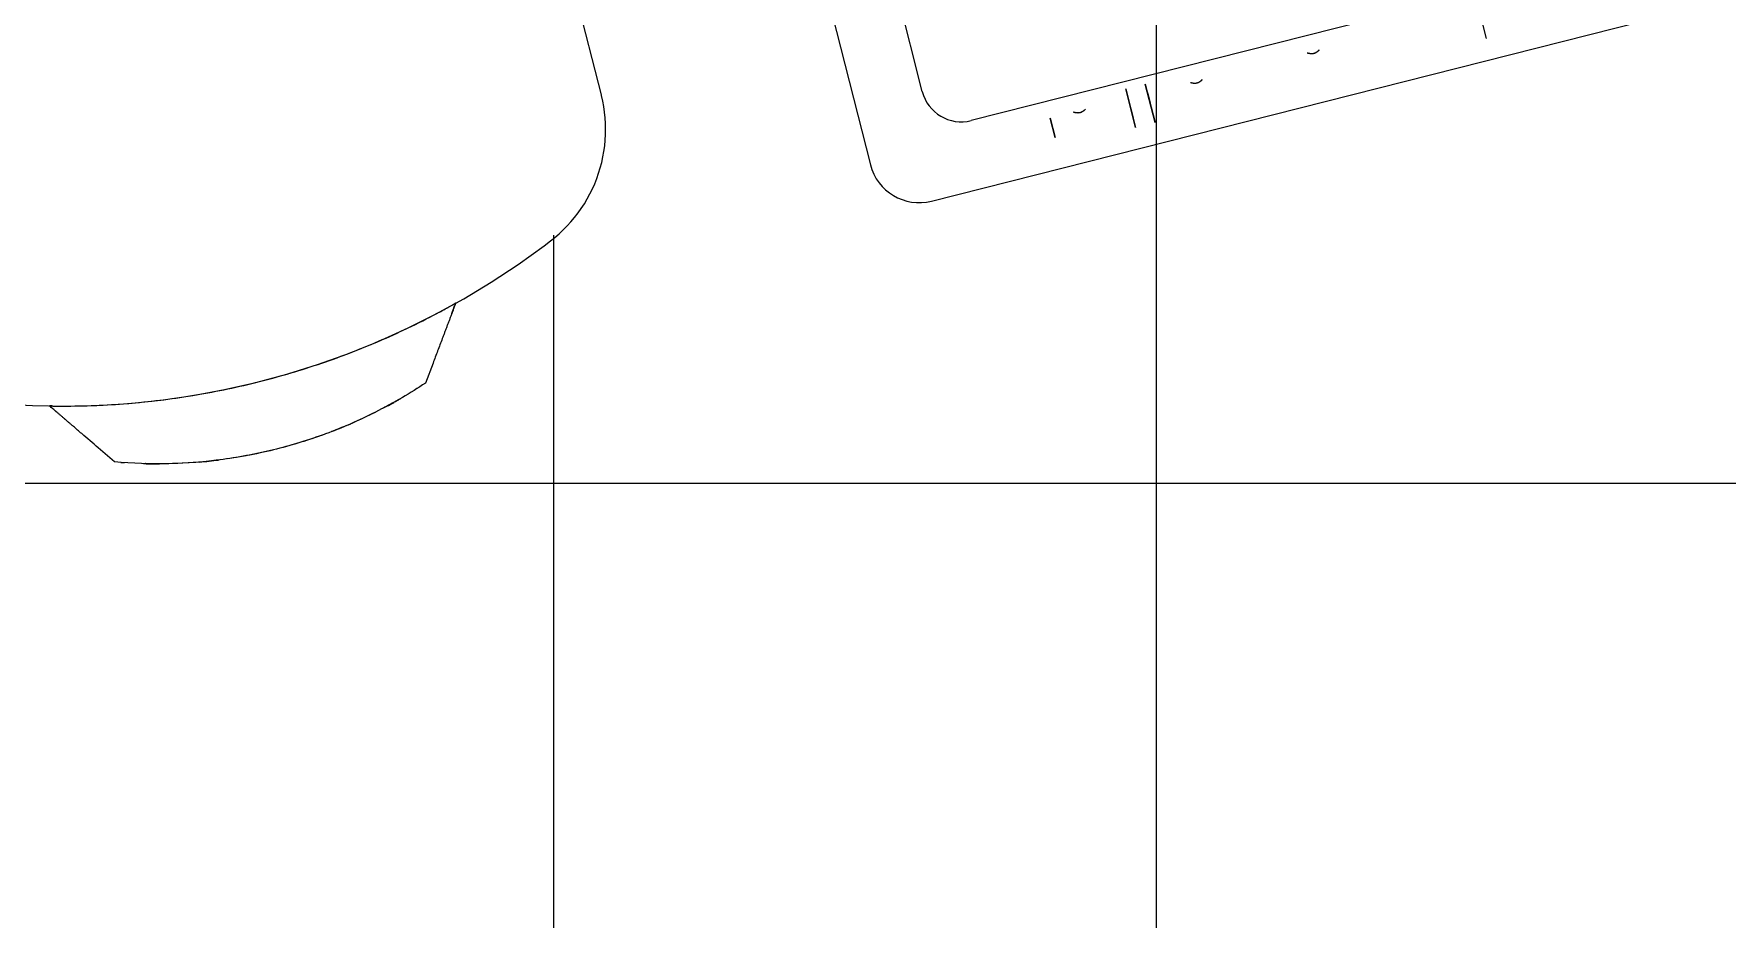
# Model space of a CAD drawing. Header units: metres. Extents: x -227.9 to -140, y 37.9 to 92.1.
# Drawn here: x -159.259 to -158.416, y 60.083 to 60.524 of the extents above; entities that cross this region are included whole.
import ezdxf

# ---------------------------------------------------------------- set-up
doc = ezdxf.new("R2010")
doc.units = ezdxf.units.M
doc.layers.add('A-FLOR-PATT', color=7, linetype='Continuous', lineweight=5)
doc.layers.add('Q-SPCQ', color=7, linetype='Continuous', lineweight=5)

# ---------------------------------------------------------------- blocks, each defined once
blk = doc.blocks.new('QF_Tournus_Lave-Mains_TS2000N_cat - TS2000N à commande au genou _ pompe à savon-512006-MUC-LAG-PRO-PLA-ARC-TZN-N02-AG02Ec-Cote')
at = {"layer": 'Q-SPCQ', "color": 9, "lineweight": 9, "true_color": 0xc0c0c0}
for p, q in [((0.4, -0.30332), (0.4, 0)), ((0.12018, -0.42102), (0.11405, -0.41228)), ((0.28595, -0.41228), (0.27982, -0.42102))]:
    blk.add_line(p, q, dxfattribs=at)
at = {"layer": 'Q-SPCQ', "color": 9, "lineweight": 9, "true_color": 0xc0c0c0, "flags": 128}
for points in [[(0.35758, -0.36765), (0.36013, -0.3665), (0.36263, -0.36525), (0.36508, -0.36389), (0.36747, -0.36244), (0.36981, -0.36089), (0.37208, -0.35926), (0.37428, -0.35753), (0.37641, -0.35571), (0.37847, -0.35382), (0.38045, -0.35184), (0.38235, -0.34978), (0.38417, -0.34765), (0.3859, -0.34545), (0.38754, -0.34318), (0.38909, -0.34085), (0.39054, -0.33845), (0.3919, -0.336), (0.39316, -0.3335), (0.39431, -0.33095), (0.39537, -0.32836), (0.39632, -0.32573), (0.39716, -0.32306), (0.39789, -0.32035), (0.39852, -0.31763), (0.39904, -0.31487), (0.39945, -0.3121), (0.39974, -0.30932), (0.39993, -0.30653), (0.4, -0.30373), (0.4, -0.30332)], [(0.04242, -0.36765), (0.05725, -0.37366), (0.07231, -0.37907), (0.08757, -0.38387), (0.10301, -0.38806), (0.11861, -0.39163), (0.13433, -0.39457), (0.15016, -0.39688), (0.16608, -0.39856), (0.18204, -0.3996), (0.19803, -0.4), (0.21403, -0.39975), (0.23001, -0.39887), (0.24593, -0.39735), (0.26179, -0.3952), (0.27754, -0.39241), (0.29317, -0.389), (0.30865, -0.38496), (0.32396, -0.38031), (0.33907, -0.37505), (0.35396, -0.36919), (0.35758, -0.36765)]]:
    blk.add_lwpolyline(points, dxfattribs=at)
at = {"layer": 'Q-SPCQ', "color": 9, "lineweight": 9, "true_color": 0xc0c0c0}
for start, end in [(255.02881, 255.92426), (284.07574, 284.97119), (260.69537, 262.96794), (277.03206, 279.30463)]:
    blk.add_arc((0.2, -0.19468), 0.24, start, end, dxfattribs=at)
for points, knots in [([(0.09704, -0.38647), (0.09697, -0.38645), (0.09675, -0.38639), (0.09643, -0.38631), (0.09612, -0.38622), (0.09583, -0.38615), (0.09574, -0.38612), (0.09573, -0.38612)], [0.7053571, 0.7053571, 0.7053571, 0.7053571, 0.7321429, 0.7857143, 0.8392857, 0.8928571, 1, 1, 1, 1]), ([(0.09573, -0.38612), (0.09574, -0.38612), (0.09586, -0.38615), (0.09627, -0.38626), (0.09668, -0.38637), (0.09719, -0.38651), (0.09778, -0.38667), (0.09844, -0.38684), (0.09927, -0.38706), (0.10011, -0.38728), (0.1009, -0.38748), (0.10213, -0.3878), (0.10317, -0.38806), (0.10401, -0.38827)], [0, 0, 0, 0, 0.142857, 0.214286, 0.285714, 0.357143, 0.428571, 0.5, 0.571429, 0.678571, 0.732143, 0.785714, 1, 1, 1, 1]), ([(0.11405, -0.41228), (0.112, -0.40934), (0.1094, -0.40563), (0.10625, -0.40114), (0.10494, -0.39926), (0.10389, -0.39776), (0.1031, -0.39664), (0.10244, -0.3957), (0.10198, -0.39504), (0.10172, -0.39467), (0.10152, -0.39439), (0.10133, -0.39411), (0.10106, -0.39373), (0.10059, -0.39306), (0.09992, -0.39209), (0.09926, -0.39115), (0.09881, -0.39051), (0.09856, -0.39016), (0.09838, -0.38989), (0.0982, -0.38964), (0.09796, -0.3893), (0.09755, -0.38872), (0.09699, -0.38791), (0.09634, -0.38699), (0.09593, -0.3864), (0.09573, -0.38612)], [0, 0, 0, 0, 0.333333, 0.416667, 0.5, 0.541667, 0.583333, 0.625, 0.645833, 0.65625, 0.666667, 0.677083, 0.6875, 0.708333, 0.75, 0.791667, 0.8125, 0.822917, 0.833333, 0.84375, 0.854167, 0.875, 0.916667, 0.958333, 1, 1, 1, 1]), ([(0.09573, -0.38612), (0.09591, -0.38637), (0.09628, -0.38689), (0.09688, -0.38775), (0.09742, -0.38852), (0.09782, -0.38909), (0.09805, -0.38943), (0.09817, -0.3896), (0.09823, -0.38968)], [0, 0, 0, 0, 0.0416667, 0.0833333, 0.125, 0.1458333, 0.15625, 0.1666667, 0.1666667, 0.1666667, 0.1666667]), ([(0.30427, -0.38612), (0.30401, -0.38648), (0.3035, -0.38721), (0.3027, -0.38836), (0.302, -0.38935), (0.3015, -0.39007), (0.30121, -0.39048), (0.30092, -0.3909), (0.30055, -0.39143), (0.29993, -0.39231), (0.29914, -0.39344), (0.29833, -0.3946), (0.29769, -0.39551), (0.29721, -0.39619), (0.29674, -0.39687), (0.29611, -0.39777), (0.29532, -0.39889), (0.29437, -0.40024), (0.29249, -0.40294), (0.28966, -0.40698), (0.28718, -0.41052), (0.28595, -0.41228)], [0, 0, 0, 0, 0.05, 0.1, 0.15, 0.175, 0.1875, 0.2, 0.225, 0.25, 0.3, 0.35, 0.375, 0.4, 0.425, 0.45, 0.5, 0.55, 0.6, 0.8, 1, 1, 1, 1]), ([(0.29599, -0.38827), (0.29711, -0.38799), (0.29879, -0.38757), (0.30061, -0.38709), (0.30157, -0.38684), (0.30217, -0.38668), (0.30267, -0.38655), (0.30308, -0.38644), (0.30343, -0.38635), (0.30373, -0.38627), (0.30397, -0.3862), (0.30419, -0.38614), (0.30426, -0.38612), (0.30427, -0.38612)], [0, 0, 0, 0, 0.285714, 0.428571, 0.5, 0.571429, 0.625, 0.678571, 0.732143, 0.785714, 0.839286, 0.892857, 1, 1, 1, 1]), ([(0.30101, -0.39077), (0.30114, -0.39058), (0.30134, -0.3903), (0.30159, -0.38994), (0.30177, -0.38968), (0.30195, -0.38943), (0.30218, -0.38909), (0.30258, -0.38852), (0.30312, -0.38775), (0.30372, -0.38689), (0.30409, -0.38637), (0.30427, -0.38612)], [0.7916667, 0.7916667, 0.7916667, 0.7916667, 0.8125, 0.8229167, 0.8333333, 0.84375, 0.8541667, 0.875, 0.9166667, 0.9583333, 1, 1, 1, 1]), ([(0.30427, -0.38612), (0.30426, -0.38612), (0.3041, -0.38616), (0.30358, -0.38631), (0.30323, -0.3864), (0.30303, -0.38645)], [0, 0, 0, 0, 0.1428571, 0.2142857, 0.2857143, 0.2857143, 0.2857143, 0.2857143]), ([(0.13395, -0.42541), (0.13395, -0.42541), (0.13422, -0.42549), (0.13504, -0.42572), (0.13638, -0.4261), (0.13783, -0.42649), (0.13895, -0.42679)], [0, 0, 0, 0, 0.285714, 0.428571, 0.571429, 1, 1, 1, 1]), ([(0.135, -0.42571), (0.135, -0.42571), (0.13516, -0.42576), (0.13565, -0.42589), (0.13609, -0.42602), (0.13649, -0.42613), (0.13679, -0.42621), (0.13725, -0.42633), (0.13767, -0.42644), (0.138, -0.42653)], [0, 0, 0, 0, 0.285714, 0.428571, 0.571429, 0.678571, 0.732143, 0.785714, 1, 1, 1, 1]), ([(0.17135, -0.43296), (0.17037, -0.43284), (0.16241, -0.43184), (0.15464, -0.43047), (0.14803, -0.429)], [0.4526549, 0.4526549, 0.4526549, 0.4526549, 0.5, 0.8371058, 0.8371058, 0.8371058, 0.8371058]), ([(0.25197, -0.429), (0.24536, -0.43047), (0.23759, -0.43184), (0.22963, -0.43284), (0.22865, -0.43296)], [0.1628942, 0.1628942, 0.1628942, 0.1628942, 0.5, 0.5473451, 0.5473451, 0.5473451, 0.5473451]), ([(0.26105, -0.42679), (0.2618, -0.42659), (0.26325, -0.4262), (0.26491, -0.42574), (0.26585, -0.42547), (0.26605, -0.42541), (0.26605, -0.42541)], [0, 0, 0, 0, 0.285714, 0.571429, 0.785714, 1, 1, 1, 1]), ([(0.262, -0.42653), (0.26222, -0.42647), (0.26266, -0.42636), (0.26329, -0.42618), (0.26387, -0.42603), (0.26451, -0.42585), (0.26492, -0.42573), (0.265, -0.42571), (0.265, -0.42571)], [0, 0, 0, 0, 0.142857, 0.285714, 0.428571, 0.571429, 0.857143, 1, 1, 1, 1])]:
    blk.add_open_spline(points, degree=3, knots=knots, dxfattribs=at)
for points in [[(0.10401, -0.38827), (0.11444, -0.39086), (0.13553, -0.39519), (0.16765, -0.39912), (0.20001, -0.40044), (0.23238, -0.39912), (0.26443, -0.3952), (0.28554, -0.39086), (0.29599, -0.38827)], [(0.2, -0.43468), (0.19091, -0.43468), (0.17277, -0.43365), (0.14598, -0.42904), (0.12865, -0.42401), (0.12018, -0.42102)], [(0.27982, -0.42102), (0.27135, -0.42401), (0.25402, -0.42904), (0.22723, -0.43365), (0.20909, -0.43468), (0.2, -0.43468)], [(0.12315, -0.42204), (0.12336, -0.42211), (0.12377, -0.42225), (0.12436, -0.42245), (0.12472, -0.42257), (0.12489, -0.42262)], [(0.13565, -0.42589), (0.13544, -0.42583), (0.13511, -0.42574), (0.135, -0.42571), (0.135, -0.42571)], [(0.144, -0.42807), (0.14219, -0.42763), (0.14039, -0.42717), (0.13861, -0.42669)], [(0.26139, -0.42669), (0.25961, -0.42717), (0.25781, -0.42763), (0.256, -0.42807)], [(0.265, -0.42571), (0.265, -0.42571), (0.26477, -0.42577), (0.26435, -0.42589)], [(0.27511, -0.42262), (0.27528, -0.42257), (0.27564, -0.42245), (0.27623, -0.42225), (0.27664, -0.42212), (0.27685, -0.42204)], [(0.2, -0.43468), (0.19169, -0.43467), (0.1834, -0.43423), (0.17526, -0.4334)], [(0.22474, -0.4334), (0.2166, -0.43423), (0.20831, -0.43467), (0.2, -0.43468)]]:
    blk.add_open_spline(points, degree=3, dxfattribs=at)
blk = doc.blocks.new('Vidoir mural_46x38_avec_grille - Vidoir mural_46x38_avec_grille-4237193-MUC-LAG-PRO-PLA-ARC-TZN-N02-AG02Ec-Cote')
at = {"layer": 'Q-SPCQ', "color": 9, "lineweight": 9, "true_color": 0xc0c0c0}
for p, q in [((-0.1935, -0.341), (-0.1935, -0.06)), ((-0.2275, -0.09), (-0.2275, -0.37)), ((-0.1935, -0.341), (-0.1935, -0.09)), ((0.1735, -0.361), (-0.1735, -0.361)), ((0.1735, -0.361), (-0.1735, -0.361)), ((-0.135, -0.3795), (-0.135, -0.3695)), ((-0.135, -0.3695), (-0.135, -0.3795)), ((-0.095, -0.36462), (-0.095, -0.38438)), ((-0.095, -0.38438), (-0.095, -0.36462)), ((-0.095, -0.3695), (-0.095, -0.3795)), ((-0.095, -0.3695), (-0.095, -0.3795)), ((-0.085, -0.38438), (-0.085, -0.36462)), ((-0.085, -0.36462), (-0.085, -0.38438)), ((-0.085, -0.3695), (-0.085, -0.3795)), ((-0.085, -0.3695), (-0.085, -0.3795)), ((0.085, -0.36462), (0.085, -0.38438)), ((0.085, -0.36462), (0.085, -0.38438)), ((-0.2025, -0.395), (0.2025, -0.395))]:
    blk.add_line(p, q, dxfattribs=at)
for centre, radius in [((-0.1735, -0.341), 0.02), ((-0.1735, -0.341), 0.02), ((-0.2025, -0.37), 0.025), ((-0.2025, -0.37), 0.025)]:
    blk.add_arc(centre, radius, 180, 270, dxfattribs=at)
for points, knots in [([(-0.11697, -0.3695), (-0.11697, -0.3695), (-0.117, -0.36952), (-0.11708, -0.36957), (-0.11716, -0.36961), (-0.11726, -0.36967), (-0.11739, -0.36974), (-0.11753, -0.36982), (-0.11769, -0.3699), (-0.11786, -0.36998), (-0.11805, -0.37007), (-0.11826, -0.37016), (-0.11847, -0.37024), (-0.11871, -0.37031), (-0.11895, -0.37038), (-0.1192, -0.37044), (-0.11946, -0.37049), (-0.11973, -0.37051), (-0.12, -0.37052), (-0.12027, -0.37051), (-0.12054, -0.37049), (-0.1208, -0.37044), (-0.12105, -0.37038), (-0.1213, -0.37031), (-0.12153, -0.37024), (-0.12175, -0.37016), (-0.12195, -0.37007), (-0.12214, -0.36998), (-0.12231, -0.3699), (-0.12247, -0.36982), (-0.12261, -0.36974), (-0.12274, -0.36967), (-0.12284, -0.36961), (-0.12292, -0.36957), (-0.123, -0.36952), (-0.12303, -0.3695), (-0.12303, -0.3695)], [0, 0, 0, 0, 0.055556, 0.083333, 0.111111, 0.138889, 0.166667, 0.194444, 0.222222, 0.25, 0.277778, 0.305556, 0.333333, 0.361111, 0.388889, 0.416667, 0.444444, 0.472222, 0.5, 0.527778, 0.555556, 0.583333, 0.611111, 0.638889, 0.666667, 0.694444, 0.722222, 0.75, 0.777778, 0.805556, 0.833333, 0.861111, 0.888889, 0.916667, 0.944444, 1, 1, 1, 1]), ([(-0.11697, -0.3695), (-0.11698, -0.3695), (-0.11701, -0.36952), (-0.11719, -0.36963), (-0.11756, -0.36984), (-0.11804, -0.37007), (-0.1184, -0.37021), (-0.1187, -0.37031), (-0.11903, -0.37041), (-0.11937, -0.37048), (-0.11972, -0.37051), (-0.12, -0.37052), (-0.12027, -0.37051), (-0.12063, -0.37048), (-0.12097, -0.37041), (-0.1213, -0.37031), (-0.1216, -0.37021), (-0.12196, -0.37007), (-0.12244, -0.36984), (-0.12281, -0.36963), (-0.12299, -0.36952), (-0.12302, -0.3695), (-0.12303, -0.3695)], [0, 0, 0, 0, 0.055556, 0.111111, 0.222222, 0.277778, 0.333333, 0.361111, 0.388889, 0.444444, 0.472222, 0.5, 0.527778, 0.555556, 0.611111, 0.638889, 0.666667, 0.722222, 0.777778, 0.888889, 0.944444, 1, 1, 1, 1]), ([(-0.05697, -0.3695), (-0.05698, -0.3695), (-0.05701, -0.36952), (-0.05719, -0.36963), (-0.05756, -0.36984), (-0.05804, -0.37007), (-0.0584, -0.37021), (-0.0587, -0.37031), (-0.05903, -0.37041), (-0.05937, -0.37048), (-0.05972, -0.37051), (-0.06, -0.37052), (-0.06027, -0.37051), (-0.06063, -0.37048), (-0.06097, -0.37041), (-0.0613, -0.37031), (-0.0616, -0.37021), (-0.06196, -0.37007), (-0.06244, -0.36984), (-0.06281, -0.36963), (-0.06299, -0.36952), (-0.06302, -0.3695), (-0.06303, -0.3695)], [0, 0, 0, 0, 0.055556, 0.111111, 0.222222, 0.277778, 0.333333, 0.361111, 0.388889, 0.444444, 0.472222, 0.5, 0.527778, 0.555556, 0.611111, 0.638889, 0.666667, 0.722222, 0.777778, 0.888889, 0.944444, 1, 1, 1, 1]), ([(-0.05697, -0.3695), (-0.05697, -0.3695), (-0.057, -0.36952), (-0.05708, -0.36957), (-0.05716, -0.36961), (-0.05726, -0.36967), (-0.05739, -0.36974), (-0.05753, -0.36982), (-0.05769, -0.3699), (-0.05786, -0.36998), (-0.05805, -0.37007), (-0.05826, -0.37016), (-0.05847, -0.37024), (-0.05871, -0.37031), (-0.05895, -0.37038), (-0.0592, -0.37044), (-0.05946, -0.37049), (-0.05973, -0.37051), (-0.06, -0.37052), (-0.06027, -0.37051), (-0.06054, -0.37049), (-0.0608, -0.37044), (-0.06105, -0.37038), (-0.0613, -0.37031), (-0.06153, -0.37024), (-0.06175, -0.37016), (-0.06195, -0.37007), (-0.06214, -0.36998), (-0.06231, -0.3699), (-0.06247, -0.36982), (-0.06261, -0.36974), (-0.06274, -0.36967), (-0.06284, -0.36961), (-0.06292, -0.36957), (-0.063, -0.36952), (-0.06303, -0.3695), (-0.06303, -0.3695)], [0, 0, 0, 0, 0.055556, 0.083333, 0.111111, 0.138889, 0.166667, 0.194444, 0.222222, 0.25, 0.277778, 0.305556, 0.333333, 0.361111, 0.388889, 0.416667, 0.444444, 0.472222, 0.5, 0.527778, 0.555556, 0.583333, 0.611111, 0.638889, 0.666667, 0.694444, 0.722222, 0.75, 0.777778, 0.805556, 0.833333, 0.861111, 0.888889, 0.916667, 0.944444, 1, 1, 1, 1]), ([(0.00303, -0.3695), (0.00302, -0.3695), (0.00299, -0.36952), (0.00281, -0.36963), (0.00244, -0.36984), (0.00196, -0.37007), (0.0016, -0.37021), (0.0013, -0.37031), (0.00097, -0.37041), (0.00063, -0.37048), (0.00028, -0.37051), (0, -0.37052), (-0.00027, -0.37051), (-0.00063, -0.37048), (-0.00097, -0.37041), (-0.0013, -0.37031), (-0.0016, -0.37021), (-0.00196, -0.37007), (-0.00244, -0.36984), (-0.00281, -0.36963), (-0.00299, -0.36952), (-0.00302, -0.3695), (-0.00303, -0.3695)], [0, 0, 0, 0, 0.055556, 0.111111, 0.222222, 0.277778, 0.333333, 0.361111, 0.388889, 0.444444, 0.472222, 0.5, 0.527778, 0.555556, 0.611111, 0.638889, 0.666667, 0.722222, 0.777778, 0.888889, 0.944444, 1, 1, 1, 1]), ([(0.00303, -0.3695), (0.00303, -0.3695), (0.003, -0.36952), (0.00292, -0.36957), (0.00284, -0.36961), (0.00274, -0.36967), (0.00261, -0.36974), (0.00247, -0.36982), (0.00231, -0.3699), (0.00214, -0.36998), (0.00195, -0.37007), (0.00174, -0.37016), (0.00153, -0.37024), (0.00129, -0.37031), (0.00105, -0.37038), (0.0008, -0.37044), (0.00054, -0.37049), (0.00027, -0.37051), (0, -0.37052), (-0.00027, -0.37051), (-0.00054, -0.37049), (-0.0008, -0.37044), (-0.00105, -0.37038), (-0.0013, -0.37031), (-0.00153, -0.37024), (-0.00175, -0.37016), (-0.00195, -0.37007), (-0.00214, -0.36998), (-0.00231, -0.3699), (-0.00247, -0.36982), (-0.00261, -0.36974), (-0.00274, -0.36967), (-0.00284, -0.36961), (-0.00292, -0.36957), (-0.003, -0.36952), (-0.00303, -0.3695), (-0.00303, -0.3695)], [0, 0, 0, 0, 0.055556, 0.083333, 0.111111, 0.138889, 0.166667, 0.194444, 0.222222, 0.25, 0.277778, 0.305556, 0.333333, 0.361111, 0.388889, 0.416667, 0.444444, 0.472222, 0.5, 0.527778, 0.555556, 0.583333, 0.611111, 0.638889, 0.666667, 0.694444, 0.722222, 0.75, 0.777778, 0.805556, 0.833333, 0.861111, 0.888889, 0.916667, 0.944444, 1, 1, 1, 1])]:
    blk.add_open_spline(points, degree=3, knots=knots, dxfattribs=at)
blk = doc.blocks.new('MUC-DLP-DCE-CUI-M3D-TZN-TNV-v21-C_rvt-1-MUC-LAG-PRO-PLA-ARC-TZN-N02-AG02Ec-Cote')
at = {"layer": 'Q-SPCQ', "color": 9, "lineweight": 9, "true_color": 0xc0c0c0, "rotation": 14.21777698102416}
for name, p in [('Vidoir mural_46x38_avec_grille - Vidoir mural_46x38_avec_grille-4237193-MUC-LAG-PRO-PLA-ARC-TZN-N02-AG02Ec-Cote', (-158.71254, 60.87335)), ('QF_Tournus_Lave-Mains_TS2000N_cat - TS2000N à commande au genou _ pompe à savon-512006-MUC-LAG-PRO-PLA-ARC-TZN-N02-AG02Ec-Cote', (-159.43835, 60.68945))]:
    blk.add_blockref(name, p, dxfattribs=at)

msp = doc.modelspace()

# ---------------------------------------------------------------- hatches: boundary and pattern name
at = {"layer": 'A-FLOR-PATT', "true_color": 0xc0c0c0}
h = msp.add_hatch(dxfattribs=at)
h.set_pattern_fill('FP_2', color=9, style=0, pattern_type=2)
h.set_pattern_definition([(0, (0, 0), (0, 0.3), []), (90, (0, 0), (-0.3, 0), [])])
h.paths.add_polyline_path([(-160.3114, 55.46463), (-157.02087, 55.46463), (-157.14056, 55.93704), (-157.14056, 55.91113), (-157.14681, 55.91113), (-157.14681, 55.50813), (-157.14056, 55.50813), (-157.14056, 55.47963), (-157.16806, 55.47963), (-157.16806, 55.50813), (-157.16181, 55.50813), (-157.16181, 55.91113), (-157.16806, 55.91113), (-157.16806, 55.93963), (-157.14122, 55.93963), (-157.36082, 56.80638), (-157.84255, 56.6848), (-158.31082, 56.68586), (-158.64104, 57.01757), (-158.63999, 57.48563), (-158.3087, 57.81543), (-158.1531, 57.85486), (-158.39843, 58.82311), (-157.90357, 58.9485), (-157.943, 59.10412), (-157.93831, 59.10596), (-157.943, 59.12475), (-157.93353, 59.12782), (-158.15442, 59.99962), (-158.96384, 59.79454), (-158.95524, 59.76061), (-158.85831, 59.78517), (-158.8534, 59.76579), (-158.96972, 59.73631), (-158.98323, 59.78963), (-159.04624, 59.77366), (-159.05606, 59.81244), (-158.99305, 59.8284), (-159.00656, 59.88172), (-158.89024, 59.91119), (-158.88532, 59.89181), (-158.98226, 59.86724), (-158.97366, 59.83332), (-158.16424, 60.0384), (-158.16915, 60.05779), (-158.17885, 60.05533), (-158.18376, 60.07472), (-158.18861, 60.07349), (-158.41065, 60.94984), (-158.62786, 60.89404), (-158.61178, 60.83182), (-158.60328, 60.83305), (-158.60017, 60.82312), (-158.5775, 60.83317), (-158.57281, 60.83604), (-158.5666, 60.83179), (-158.56426, 60.82783), (-158.56473, 60.82271), (-158.5682, 60.81788), (-158.58259, 60.81808), (-158.59899, 60.8161), (-158.59662, 60.80472), (-158.60651, 60.80221), (-158.60837, 60.7998), (-158.60975, 60.79775), (-158.59959, 60.77479), (-158.59671, 60.77009), (-158.60096, 60.76389), (-158.60492, 60.76155), (-158.61005, 60.76202), (-158.61488, 60.76549), (-158.61464, 60.77959), (-158.61749, 60.79682), (-158.62989, 60.79629), (-158.67835, 60.78294), (-158.63367, 60.60742), (-158.65306, 60.60251), (-158.69804, 60.77902), (-158.75257, 60.7652), (-158.75444, 60.76279), (-158.7593, 60.76112), (-158.75663, 60.76084), (-158.74622, 60.73738), (-158.7441, 60.73179), (-158.74712, 60.72716), (-158.75169, 60.72437), (-158.75682, 60.72483), (-158.76165, 60.72831), (-158.7614, 60.7424), (-158.76355, 60.75981), (-158.77655, 60.75913), (-158.7802, 60.75913), (-158.78348, 60.76919), (-158.80615, 60.75914), (-158.81084, 60.75627), (-158.81705, 60.76051), (-158.81939, 60.76448), (-158.81892, 60.7696), (-158.81545, 60.77443), (-158.80135, 60.77419), (-158.78453, 60.77621), (-158.78687, 60.78746), (-158.77948, 60.7901), (-158.79526, 60.85239), (-159.05032, 60.7866), (-158.9762, 60.49262), (-158.97465, 60.46668), (-158.9882, 60.43494), (-159.00507, 60.4186), (-159.03859, 60.39673), (-159.05045, 60.38816), (-159.05166, 60.38174), (-159.06369, 60.35006), (-159.08698, 60.33638), (-159.11622, 60.32397), (-159.14622, 60.31556), (-159.16852, 60.31151), (-159.2059, 60.31041), (-159.21844, 60.31085), (-159.24722, 60.33566), (-159.24858, 60.33864), (-159.2627, 60.33993), (-159.3097, 60.34458), (-159.33231, 60.35277), (-159.35613, 60.37773), (-159.36422, 60.3969), (-159.43757, 60.68965), (-159.06321, 60.78523), (-159.2763, 61.65425), (-159.73223, 61.53873), (-159.73407, 61.54291), (-159.75272, 61.53818), (-159.75517, 61.54788), (-160.68577, 61.31209), (-160.68331, 61.3024), (-160.7027, 61.29749), (-160.70159, 61.29312), (-161.37413, 61.12272), (-161.37413, 59.90527), (-161.37913, 59.90527), (-161.37913, 59.88527), (-161.38913, 59.88527), (-161.38913, 58.82527), (-161.37913, 58.82527), (-161.37913, 58.80527), (-161.37413, 58.80527), (-161.37413, 58.77527), (-160.3124, 58.77527), (-160.3124, 58.70106), (-159.6124, 58.70106), (-159.61296, 55.47963), (-160.3124, 55.47963), (-160.3114, 56.73603), (-160.3274, 56.73603), (-160.3274, 55.46463)])
h.paths.add_polyline_path([(-158.73631, 55.47963), (-158.75756, 55.47963), (-158.75756, 55.50813), (-158.75131, 55.50813), (-158.75131, 55.91113), (-158.75756, 55.91113), (-158.75756, 55.93963), (-158.73006, 55.93963), (-158.73006, 55.92463), (-157.16856, 55.92463), (-157.16856, 55.49463), (-158.73006, 55.49463), (-158.73006, 55.47963)])
h.paths.add_polyline_path([(-158.73631, 55.50813), (-158.73006, 55.50813), (-158.73006, 55.91113), (-158.73631, 55.91113), (-158.73631, 55.55145)])
h.paths.add_polyline_path([(-159.1687, 58.3986), (-159.24238, 58.68941), (-158.95157, 58.76309), (-158.87789, 58.47228), (-159.15639, 58.40171)])
h.paths.add_polyline_path([(-159.04592, 58.52872), (-158.99256, 58.54224), (-159.00607, 58.59353), (-159.05882, 58.57965), (-159.04734, 58.53432)])
h.paths.add_polyline_path([(-159.07293, 58.63535), (-159.0197, 58.64935), (-159.03309, 58.70218), (-159.08632, 58.68818), (-159.07435, 58.64095)])
h.paths.add_polyline_path([(-159.07483, 58.63487), (-159.08834, 58.68818), (-159.14169, 58.67466), (-159.1277, 58.62147), (-159.08644, 58.63193)])
h.paths.add_polyline_path([(-159.12961, 58.61897), (-159.18292, 58.60546), (-159.16941, 58.55417), (-159.1167, 58.56803), (-159.12819, 58.61336)])
h.paths.add_polyline_path([(-159.1277, 58.61945), (-159.12819, 58.62135), (-159.13009, 58.62087), (-159.12961, 58.61897), (-159.12819, 58.61933)])
h.paths.add_polyline_path([(-159.1161, 58.56565), (-159.11407, 58.56565), (-159.10117, 58.51472), (-159.10319, 58.51472), (-159.11468, 58.56005)])
h.paths.add_polyline_path([(-159.10259, 58.51234), (-159.10057, 58.51234), (-159.08766, 58.4614), (-159.03443, 58.4754), (-159.04734, 58.52633), (-159.04543, 58.52682), (-159.04592, 58.52872), (-159.04794, 58.52872), (-159.06084, 58.57965), (-159.05894, 58.58013), (-159.05894, 58.58216), (-159.00619, 58.59603), (-159.0191, 58.64697), (-159.07245, 58.63345), (-159.07293, 58.63535), (-159.07483, 58.63487), (-159.07483, 58.63284), (-159.12758, 58.61897), (-159.11468, 58.56803), (-159.11658, 58.56755), (-159.1161, 58.56565), (-159.16941, 58.55214), (-159.1559, 58.50085), (-159.10307, 58.51424)])
h.paths.add_polyline_path([(-159.14288, 58.44741), (-159.08968, 58.4614), (-159.10259, 58.51234), (-159.1558, 58.49842), (-159.1463, 58.46092)])
h.paths.add_polyline_path([(-159.03241, 58.4754), (-158.97906, 58.48892), (-158.99256, 58.54021), (-159.04531, 58.52633), (-159.03431, 58.48291)])
h.paths.add_polyline_path([(-158.97715, 58.4894), (-158.9238, 58.50292), (-158.93731, 58.55421), (-158.99018, 58.54082), (-158.97905, 58.49691)])
h.paths.add_polyline_path([(-159.10069, 58.51282), (-159.10117, 58.51472), (-159.04782, 58.52824), (-159.04734, 58.52633), (-159.09318, 58.51472)])
h.paths.add_polyline_path([(-158.99066, 58.54272), (-158.93731, 58.55624), (-158.95082, 58.60753), (-159.00369, 58.59413), (-158.99256, 58.55022)])
h.paths.add_polyline_path([(-158.99208, 58.54033), (-158.99018, 58.54082), (-158.99066, 58.54272), (-158.99256, 58.54224), (-158.9922, 58.54082)])
h.paths.add_polyline_path([(-159.1142, 58.56613), (-159.11468, 58.56803), (-159.06133, 58.58155), (-159.06084, 58.57965), (-159.10669, 58.56803)])
h.paths.add_polyline_path([(-159.06133, 58.58155), (-159.07435, 58.63297), (-159.07245, 58.63345), (-159.05942, 58.58203), (-159.06084, 58.58167)])
h.paths.add_polyline_path([(-159.00417, 58.59603), (-158.95082, 58.60955), (-158.96433, 58.66084), (-159.01707, 58.64697), (-159.00559, 58.60164)])
h.paths.add_polyline_path([(-159.00559, 58.59365), (-159.00369, 58.59413), (-159.00417, 58.59603), (-159.00607, 58.59555), (-159.00571, 58.59413)])
h.paths.add_polyline_path([(-159.1834, 58.60736), (-159.13009, 58.62087), (-159.1436, 58.67418), (-159.19691, 58.66067), (-159.18683, 58.62087)])
h.paths.add_polyline_path([(-159.0191, 58.64697), (-159.0172, 58.64745), (-159.01768, 58.64935), (-159.01958, 58.64887), (-159.01922, 58.64745)])
h.paths.add_polyline_path([(-159.01768, 58.64935), (-158.96433, 58.66287), (-158.97783, 58.71618), (-159.03106, 58.70218), (-159.02062, 58.66096)])
h.paths.add_polyline_path([(-159.24099, 60.33867), (-159.19674, 60.34176), (-159.21067, 60.34072), (-159.2389, 60.33882)])
h.paths.add_polyline_path([(-159.17785, 60.34417), (-159.13305, 60.35474), (-159.13771, 60.35403), (-159.16442, 60.34757), (-159.17679, 60.34444)])
h.paths.add_polyline_path([(-159.11487, 60.36017), (-159.07454, 60.37683), (-159.09588, 60.36778), (-159.11414, 60.36047)])
h.paths.add_polyline_path([(-159.20316, 60.54178), (-159.19105, 60.54428), (-159.18904, 60.54585), (-159.20361, 60.54185)])
h.paths.add_polyline_path([(-159.20553, 60.54213), (-159.22233, 60.54885), (-159.21712, 60.54544), (-159.20987, 60.54276)])
h.paths.add_polyline_path([(-159.18518, 60.54728), (-159.17767, 60.55431), (-159.17523, 60.55923), (-159.18221, 60.55085)])
h.paths.add_polyline_path([(-159.23374, 60.56592), (-159.23374, 60.58093), (-159.23454, 60.57278), (-159.23401, 60.56825)])
h.paths.add_polyline_path([(-159.22361, 60.54985), (-159.23156, 60.56046), (-159.22815, 60.55481), (-159.22565, 60.55146)])
h.paths.add_polyline_path([(-159.2018, 60.5592), (-159.20129, 60.5604), (-159.19932, 60.55984)])
h.paths.add_polyline_path([(-159.20363, 60.58836), (-159.20483, 60.58714), (-159.20687, 60.58753)])
h.paths.add_polyline_path([(-159.20102, 60.57979), (-159.19879, 60.58036), (-159.19548, 60.57802), (-159.19666, 60.57531), (-159.20009, 60.57884)])
h.paths.add_polyline_path([(-159.20708, 60.57826), (-159.20663, 60.58136), (-159.2019, 60.58151), (-159.2019, 60.57957), (-159.20671, 60.57835)])
h.paths.add_polyline_path([(-159.20878, 60.57224), (-159.20483, 60.56751), (-159.20603, 60.56676), (-159.20995, 60.56954), (-159.209, 60.57173)])
h.paths.add_polyline_path([(-159.21046, 60.57315), (-159.21094, 60.57475), (-159.20781, 60.57829), (-159.20735, 60.57731), (-159.209, 60.57236), (-159.21046, 60.57315)])
h.paths.add_polyline_path([(-159.2042, 60.55133), (-159.20617, 60.55676), (-159.20261, 60.55817), (-159.2018, 60.5592), (-159.19055, 60.56), (-159.18963, 60.56244), (-159.18918, 60.56616), (-159.18963, 60.56979), (-159.18581, 60.57819), (-159.18526, 60.57922), (-159.19092, 60.57863), (-159.19243, 60.57801), (-159.19769, 60.5808), (-159.20088, 60.58542), (-159.19968, 60.58716), (-159.20123, 60.59038), (-159.21058, 60.5876), (-159.21401, 60.58698), (-159.21489, 60.58756), (-159.2158, 60.58512), (-159.21625, 60.5814), (-159.2158, 60.57777), (-159.21963, 60.56937), (-159.21967, 60.56835), (-159.22082, 60.56735), (-159.21472, 60.56511), (-159.21094, 60.56053), (-159.20866, 60.55746), (-159.20483, 60.55219)])
h.paths.add_polyline_path([(-159.1717, 60.58164), (-159.17654, 60.59148), (-159.17608, 60.5886), (-159.17356, 60.5846)])
h.paths.add_polyline_path([(-159.17295, 60.56269), (-159.1717, 60.56663), (-159.17089, 60.57478), (-159.17185, 60.57931), (-159.1728, 60.565)])
h.paths.add_polyline_path([(-159.20354, 60.56605), (-159.20354, 60.56799), (-159.19833, 60.56855), (-159.19932, 60.56619), (-159.20261, 60.56608)])
h.paths.add_polyline_path([(-159.20415, 60.56872), (-159.20763, 60.57312), (-159.20638, 60.57755), (-159.20217, 60.57826), (-159.20073, 60.57826), (-159.1978, 60.57444), (-159.19984, 60.57008), (-159.20327, 60.5693), (-159.20361, 60.56907)])
h.paths.add_polyline_path([(-159.19644, 60.56921), (-159.19809, 60.57025), (-159.19596, 60.57494), (-159.19419, 60.57337), (-159.19497, 60.57192)])
h.paths.add_polyline_path([(-159.20182, 60.57025), (-159.20102, 60.57471), (-159.2035, 60.57548), (-159.20442, 60.57532), (-159.2042, 60.57278), (-159.20193, 60.57208)])
h.paths.add_polyline_path([(-159.23184, 60.58636), (-159.22026, 60.60028), (-159.22777, 60.59325), (-159.2315, 60.58716)])
h.paths.add_polyline_path([(-159.19995, 60.59401), (-159.20061, 60.59537), (-159.20019, 60.59444)])
h.paths.add_polyline_path([(-159.21933, 60.60096), (-159.20285, 60.60571), (-159.21439, 60.60328), (-159.21909, 60.60114)])
h.paths.add_polyline_path([(-159.19223, 60.60236), (-159.19143, 60.60346), (-159.19557, 60.6048), (-159.19776, 60.60457), (-159.19263, 60.60252)])
h.paths.add_polyline_path([(-158.75977, 60.79433), (-158.69813, 60.81002), (-158.69583, 60.81174), (-158.69045, 60.81189), (-158.63165, 60.82755), (-158.64743, 60.88984), (-158.77569, 60.85658), (-158.75991, 60.79444)])

# ---------------------------------------------------------------- block references
at = {"lineweight": 5}
msp.add_blockref('MUC-DLP-DCE-CUI-M3D-TZN-TNV-v21-C_rvt-1-MUC-LAG-PRO-PLA-ARC-TZN-N02-AG02Ec-Cote', (0, 0), dxfattribs=at)

doc.saveas('drawing.dxf')
